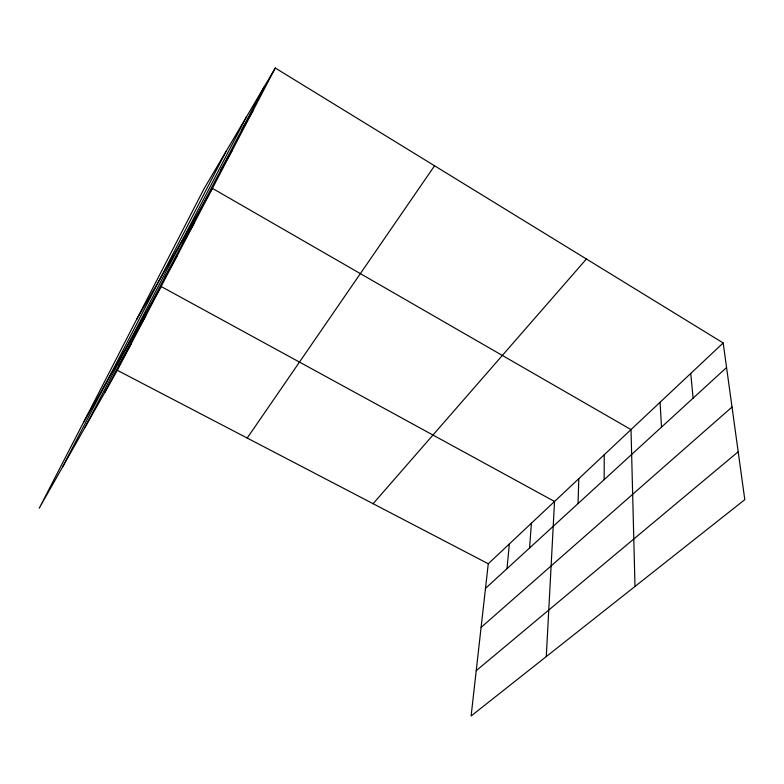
<?xml version="1.0" encoding="UTF-8"?>
<svg xmlns="http://www.w3.org/2000/svg" width="784" height="784" viewBox="0 0 784 784"><rect width="100%" height="100%" fill="white"/><g stroke="black" fill="none" stroke-linecap="round" stroke-linejoin="round"><path stroke-width="1.18" d="M604.16 479.651L604.248 454.749M578.053 503.573L578.788 478.681M546.291 656.561L554.543 501.476L161.132 286.503L83.408 422.586M529.563 547.996L531.415 523.202M507.013 568.655L509.355 543.949M723.181 342.961L488.265 563.765L471.115 715.988L744.8 499.653L723.181 342.961L275.282 68.012L204.075 188.699L39.2 508.267L117.335 370.322L275.282 68.012M62.681 466.813L226.174 151.253M84.927 427.535L246.548 116.718M104.85 392.372L264.335 86.563M133.407 337.61L145.785 315.864M118.756 365.687L131.202 343.774M165.13 276.791L177.302 255.545M182.349 243.775L194.373 222.881M136.602 319.47L212.405 188.356L631.012 429.593L635.001 586.442M220.5 170.618L232.103 150.665M241.717 129.938L253.016 110.632M247.205 438.05L434.561 165.787M373.096 503.71L586.412 259.004M485.492 588.372L726.562 367.51M481.092 627.406L732.021 407.053M476.221 670.673L738.195 451.78M117.335 370.322L488.265 563.765M690.743 373.449L693.115 398.164M660.069 402.28L661.52 427.104"/></g></svg>
